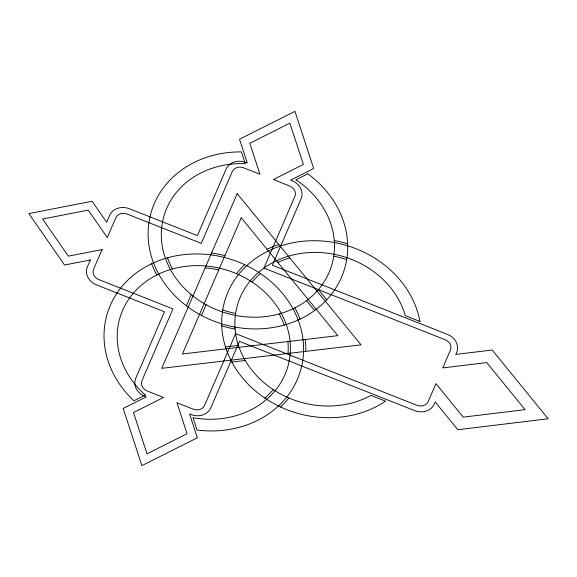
<?xml version="1.0" encoding="UTF-8"?>
<svg xmlns="http://www.w3.org/2000/svg" width="577" height="577" viewBox="0 0 577 577"><rect width="100%" height="100%" fill="white"/><g stroke="black" fill="none" stroke-linecap="round" stroke-linejoin="round"><path stroke-width="0.87" d="M186.357 305.796L191.218 294.551M201.481 315.453L206.119 304.728M225.47 346.921L238.416 345.399M231.846 362.06L245.239 360.481M318.403 289.604L326.741 299.78M306.538 300.689L314.588 310.52M235.091 329.049A102.966 89.356 16 0 1 221.741 325.861M156.829 274.969A102.966 89.356 16 0 1 151.607 263.747M273.202 389.583A85.216 73.95 16 0 1 264.829 398.101M205.145 267.894A85.216 73.95 16 0 1 218.726 269.964M279.218 313.917A85.216 73.95 16 0 1 284.209 325.046M287.909 341.548A85.216 73.95 16 0 1 288.002 353.456M252.084 282.074A85.216 73.95 16 0 1 260.458 273.556M277.804 262.412A85.216 73.95 16 0 1 289.813 257.897M333.758 256.174A85.216 73.95 16 0 1 346.662 259.643M235.611 313.448A85.216 73.95 16 0 1 222.7 309.986M172.494 268.947A85.216 73.95 16 0 1 167.503 257.818M236.469 273.686A102.966 89.356 16 0 1 244.727 264.677M267.05 249.293A102.966 89.356 16 0 1 278.785 244.439M334.271 240.573A102.966 89.356 16 0 1 347.621 243.768M288.817 397.971A102.966 89.356 16 0 1 280.559 406.98M211.571 253.022A102.966 89.356 16 0 1 224.929 255.604M294.883 307.894A102.966 89.356 16 0 1 300.105 319.117M305.219 339.507A102.966 89.356 16 0 1 305.781 351.357M90.351 259.982L87.408 266.798A15.536 13.48 16 0 0 96.474 284.894L164.474 311.768L135.783 378.195A15.536 13.48 16 0 0 144.849 396.291L146.291 396.861L123.182 408.466L141.906 465.639L197.37 437.777L189.566 413.961L191.009 414.531A15.536 13.48 16 0 0 210.793 407.831L239.484 341.404L414.647 410.608A15.536 13.48 16 0 0 434.431 403.907L435.246 402.025L457.777 429.728L548.15 418.772L492.21 350.015L455.808 354.422L456.623 352.54A15.536 13.48 16 0 0 447.557 334.444L272.394 265.232L301.093 198.805A15.536 13.48 16 0 0 292.027 180.709L290.584 180.139L313.686 168.534L294.962 111.361L239.505 139.223L247.309 163.039L245.867 162.469A15.536 13.48 16 0 0 226.083 169.169L197.384 235.596L129.378 208.73A15.536 13.48 16 0 0 109.601 215.43L106.651 222.246L92.082 201.25L28.85 213.591L64.53 265.016L90.351 259.982M102.086 249.581L93.589 269.243A8.879 7.703 16 0 0 98.768 279.585L172.956 308.897L141.964 380.632A8.879 7.703 16 0 0 147.142 390.975L163.529 397.452L133.489 412.541L147.012 453.825L187.063 433.709L176.923 402.746L193.302 409.216A8.879 7.703 16 0 0 204.604 405.386L235.604 333.643L416.947 405.299A8.879 7.703 16 0 0 428.249 401.469L435.952 383.633L463.216 417.142L525.056 409.648L486.779 362.594L442.732 367.931L450.442 350.095A8.879 7.703 16 0 0 445.256 339.752L263.913 268.103L294.912 196.368A8.879 7.703 16 0 0 289.726 186.025L273.347 179.548L303.387 164.459L289.863 123.175L249.805 143.291L259.953 174.254L243.566 167.784A8.879 7.703 16 0 0 232.264 171.614L201.272 243.357L127.084 214.045A8.879 7.703 16 0 0 115.782 217.868L107.286 237.536L88.252 210.107L42.59 219.022L68.36 256.159L102.086 249.581M237.205 193.677L161.748 368.335L361.036 344.844L237.205 193.677M241.258 217.803L182.426 353.982L337.812 335.663L241.258 217.803M307.786 173.807L295.828 179.815A87.437 75.876 16 0 1 301.425 304.194A87.437 75.876 16 0 1 166.486 261.129A87.437 75.876 16 0 1 245.275 163.68L241.417 151.91A100.751 87.43 16 0 0 154.225 264.627A100.751 87.43 16 0 0 307.476 315.193A100.751 87.43 16 0 0 307.786 173.807M145.325 395.036L133.907 400.77A100.751 87.43 16 0 1 155.328 262.073A100.751 87.43 16 0 1 301.208 329.691A100.751 87.43 16 0 1 197.082 430.053L193.043 417.726A87.437 75.876 16 0 0 288.81 333.398A87.437 75.876 16 0 0 161.43 272.82A87.437 75.876 16 0 0 145.325 395.036M419.948 321.461L405.342 315.691A87.437 75.876 16 0 0 290.101 255.726A87.437 75.876 16 0 0 245.016 360.091A87.437 75.876 16 0 0 370.903 395.404L385.508 401.174A100.751 87.43 16 0 1 234.803 367.188A100.751 87.43 16 0 1 288.111 243.804A100.751 87.43 16 0 1 419.948 321.461"/></g></svg>
